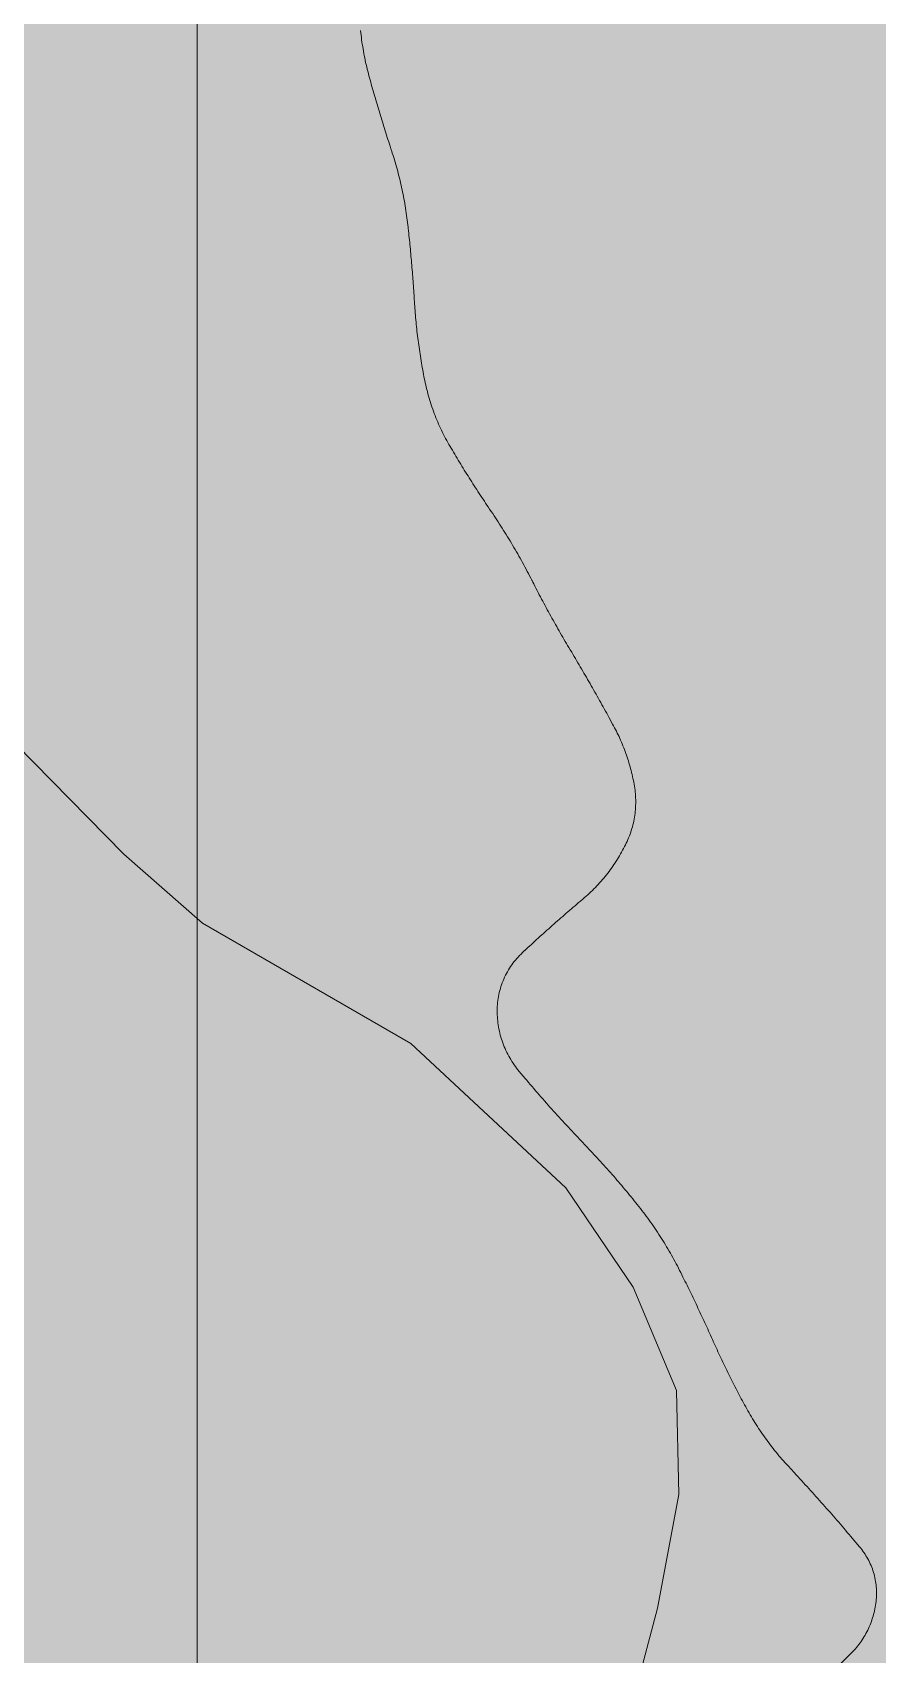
# Model space of a CAD drawing. Header units: metres. Extents: x 68582 to 69192, y 19191 to 19633.
# Drawn here: x 68632.4 to 68672.6, y 19369.8 to 19446.8 of the extents above; entities that cross this region are included whole.
import ezdxf

# ---------------------------------------------------------------- set-up
doc = ezdxf.new("R2010")
doc.units = ezdxf.units.M
doc.layers.get('0').update_dxf_attribs({"lineweight": 15})
doc.layers.add('Kasvillisuus', color=7, linetype='Continuous', lineweight=5)
doc.layers.add('None', color=7, linetype='Continuous', lineweight=5)

msp = doc.modelspace()

# ---------------------------------------------------------------- hatches: boundary and pattern name
at = {"true_color": 0xd1f0d1, "transparency": 33554687}
msp.add_hatch(color=254, dxfattribs=at).paths.add_polyline_path([(68588.122, 19191.443), (69192.296, 19191.443), (69192.296, 19628.232), (68588.122, 19628.232)], flags=0)
at = {"layer": 'None', "linetype": 'Continuous', "lineweight": 0, "true_color": 0xffffff, "transparency": 33554687}
msp.add_hatch(color=7, dxfattribs=at).paths.add_polyline_path([(68683.178, 19389.013), (68673.369, 19409.997), (68669.336, 19422.068), (68667.002, 19433.338), (68666.375, 19444.204), (68667.27, 19455.109), (68670.275, 19467.023), (68671.4, 19471.5), (68673.82, 19470.44), (68672.18, 19466.4), (68669.25, 19454.78), (68668.38, 19444.18), (68668.99, 19433.6), (68671.27, 19422.59), (68675.23, 19410.74), (68684.99, 19389.86)], flags=0)

# ---------------------------------------------------------------- linework, layer by layer
at = {"layer": 'Kasvillisuus'}
msp.add_lwpolyline([(68640.232, 19207.927), (69167.579, 19207.927), (69167.579, 19603.634), (68640.232, 19603.634)], close=True, dxfattribs=at)
at = {"layer": 'None', "color": 7, "linetype": 'Continuous', "lineweight": 5, "transparency": 33554687}
for points in [[(68621.8, 19502.658), (68619.32, 19498.244), (68617.925, 19490.169), (68615.246, 19481.924), (68611.574, 19469.939), (68609.894, 19458.541), (68609.894, 19453.442), (68612.304, 19438.101), (68613.915, 19435.4), (68616.863, 19430.295), (68622.23, 19422.58), (68636.763, 19407.8), (68640.486, 19404.531), (68650.39, 19398.81), (68657.744, 19391.966), (68660.95, 19387.24), (68663.008, 19382.331), (68663.105, 19377.4), (68662.106, 19372), (68659.926, 19363.8)], [(68648, 19446.901), (68648.011, 19446.792), (68648.023, 19446.684), (68648.036, 19446.575), (68648.05, 19446.467), (68648.065, 19446.359), (68648.081, 19446.251), (68648.098, 19446.144), (68648.115, 19446.036), (68648.134, 19445.928), (68648.153, 19445.821), (68648.173, 19445.714), (68648.194, 19445.607), (68648.216, 19445.5), (68648.239, 19445.393), (68648.263, 19445.287), (68648.288, 19445.18), (68648.313, 19445.074), (68648.34, 19444.969), (68648.367, 19444.863), (68648.395, 19444.758), (68648.425, 19444.65), (68648.449, 19444.562), (68648.479, 19444.457), (68648.509, 19444.351), (68648.539, 19444.246), (68648.569, 19444.14), (68648.6, 19444.034), (68648.63, 19443.929), (68648.661, 19443.823), (68648.692, 19443.718), (68648.722, 19443.614), (68648.753, 19443.509), (68648.784, 19443.403), (68648.816, 19443.298), (68648.847, 19443.193), (68648.879, 19443.088), (68648.91, 19442.983), (68648.942, 19442.877), (68648.974, 19442.772), (68649.006, 19442.667), (68649.038, 19442.562), (68649.07, 19442.457), (68649.102, 19442.354), (68649.135, 19442.249), (68649.168, 19442.144), (68649.2, 19442.039), (68649.233, 19441.934), (68649.266, 19441.83), (68649.3, 19441.725), (68649.333, 19441.62), (68649.366, 19441.516), (68649.4, 19441.411), (68649.44, 19441.289), (68649.48, 19441.165), (68649.505, 19441.088), (68649.54, 19440.978), (68649.574, 19440.87), (68649.607, 19440.763), (68649.639, 19440.655), (68649.67, 19440.547), (68649.701, 19440.439), (68649.731, 19440.33), (68649.76, 19440.222), (68649.789, 19440.113), (68649.817, 19440.004), (68649.844, 19439.895), (68649.871, 19439.786), (68649.897, 19439.676), (68649.922, 19439.567), (68649.947, 19439.457), (68649.97, 19439.347), (68649.994, 19439.237), (68650.016, 19439.127), (68650.038, 19439.017), (68650.059, 19438.906), (68650.079, 19438.795), (68650.099, 19438.685), (68650.117, 19438.574), (68650.136, 19438.463), (68650.153, 19438.352), (68650.17, 19438.24), (68650.186, 19438.129), (68650.201, 19438.018), (68650.216, 19437.906), (68650.23, 19437.794), (68650.243, 19437.683), (68650.255, 19437.575), (68650.261, 19437.518), (68650.275, 19437.394), (68650.286, 19437.284), (68650.297, 19437.176), (68650.309, 19437.067), (68650.32, 19436.958), (68650.331, 19436.85), (68650.341, 19436.741), (68650.352, 19436.633), (68650.362, 19436.523), (68650.372, 19436.415), (68650.383, 19436.306), (68650.392, 19436.198), (68650.402, 19436.088), (68650.412, 19435.979), (68650.421, 19435.871), (68650.43, 19435.761), (68650.439, 19435.653), (68650.448, 19435.544), (68650.457, 19435.435), (68650.466, 19435.326), (68650.474, 19435.218), (68650.482, 19435.108), (68650.49, 19435), (68650.498, 19434.89), (68650.506, 19434.781), (68650.514, 19434.673), (68650.521, 19434.563), (68650.528, 19434.455), (68650.536, 19434.345), (68650.543, 19434.237), (68650.549, 19434.127), (68650.555, 19434.035), (68650.561, 19433.932), (68650.568, 19433.824), (68650.576, 19433.715), (68650.584, 19433.606), (68650.593, 19433.497), (68650.602, 19433.388), (68650.611, 19433.28), (68650.621, 19433.171), (68650.631, 19433.062), (68650.642, 19432.954), (68650.653, 19432.845), (68650.665, 19432.737), (68650.677, 19432.628), (68650.69, 19432.52), (68650.702, 19432.412), (68650.716, 19432.303), (68650.73, 19432.195), (68650.744, 19432.087), (68650.759, 19431.979), (68650.774, 19431.871), (68650.79, 19431.763), (68650.806, 19431.655), (68650.822, 19431.547), (68650.839, 19431.439), (68650.856, 19431.332), (68650.874, 19431.224), (68650.893, 19431.116), (68650.911, 19431.009), (68650.93, 19430.901), (68650.95, 19430.794), (68650.97, 19430.687), (68650.992, 19430.574), (68651.01, 19430.48), (68651.026, 19430.395), (68651.047, 19430.291), (68651.069, 19430.184), (68651.093, 19430.078), (68651.117, 19429.972), (68651.143, 19429.866), (68651.17, 19429.761), (68651.198, 19429.656), (68651.227, 19429.551), (68651.257, 19429.446), (68651.288, 19429.342), (68651.321, 19429.238), (68651.354, 19429.135), (68651.389, 19429.032), (68651.425, 19428.929), (68651.461, 19428.827), (68651.499, 19428.725), (68651.538, 19428.623), (68651.578, 19428.522), (68651.619, 19428.421), (68651.661, 19428.321), (68651.705, 19428.221), (68651.749, 19428.122), (68651.794, 19428.023), (68651.841, 19427.925), (68651.888, 19427.827), (68651.937, 19427.729), (68651.986, 19427.633), (68652.037, 19427.536), (68652.088, 19427.44), (68652.141, 19427.345), (68652.194, 19427.251), (68652.25, 19427.155), (68652.3, 19427.068), (68652.356, 19426.974), (68652.412, 19426.879), (68652.469, 19426.785), (68652.525, 19426.691), (68652.582, 19426.597), (68652.638, 19426.503), (68652.695, 19426.409), (68652.752, 19426.316), (68652.81, 19426.222), (68652.868, 19426.129), (68652.925, 19426.035), (68652.983, 19425.942), (68653.042, 19425.849), (68653.1, 19425.756), (68653.159, 19425.663), (68653.217, 19425.57), (68653.276, 19425.477), (68653.335, 19425.385), (68653.394, 19425.293), (68653.454, 19425.2), (68653.514, 19425.108), (68653.573, 19425.016), (68653.633, 19424.924), (68653.694, 19424.832), (68653.754, 19424.741), (68653.815, 19424.649), (68653.876, 19424.558), (68653.937, 19424.466), (68653.998, 19424.375), (68654.059, 19424.284), (68654.126, 19424.186), (68654.205, 19424.07), (68654.274, 19423.968), (68654.34, 19423.869), (68654.406, 19423.771), (68654.471, 19423.672), (68654.535, 19423.573), (68654.6, 19423.473), (68654.664, 19423.374), (68654.727, 19423.274), (68654.79, 19423.174), (68654.853, 19423.073), (68654.916, 19422.973), (68654.978, 19422.872), (68655.039, 19422.77), (68655.1, 19422.669), (68655.161, 19422.567), (68655.221, 19422.466), (68655.281, 19422.363), (68655.341, 19422.261), (68655.4, 19422.158), (68655.459, 19422.056), (68655.518, 19421.953), (68655.576, 19421.849), (68655.633, 19421.746), (68655.69, 19421.642), (68655.747, 19421.538), (68655.803, 19421.434), (68655.859, 19421.33), (68655.915, 19421.225), (68655.97, 19421.12), (68656.025, 19421.015), (68656.079, 19420.91), (68656.13, 19420.809), (68656.14, 19420.79), (68656.175, 19420.721), (68656.222, 19420.627), (68656.275, 19420.525), (68656.327, 19420.423), (68656.381, 19420.32), (68656.434, 19420.218), (68656.487, 19420.116), (68656.541, 19420.014), (68656.594, 19419.912), (68656.648, 19419.811), (68656.703, 19419.71), (68656.757, 19419.608), (68656.812, 19419.507), (68656.866, 19419.406), (68656.921, 19419.305), (68656.977, 19419.204), (68657.032, 19419.104), (68657.088, 19419.003), (68657.144, 19418.902), (68657.2, 19418.802), (68657.256, 19418.702), (68657.313, 19418.602), (68657.37, 19418.502), (68657.427, 19418.401), (68657.484, 19418.301), (68657.542, 19418.202), (68657.599, 19418.102), (68657.657, 19418.003), (68657.715, 19417.904), (68657.773, 19417.805), (68657.832, 19417.706), (68657.891, 19417.607), (68657.955, 19417.5), (68658.024, 19417.387), (68658.083, 19417.288), (68658.141, 19417.189), (68658.2, 19417.09), (68658.259, 19416.991), (68658.317, 19416.891), (68658.375, 19416.793), (68658.433, 19416.694), (68658.492, 19416.594), (68658.55, 19416.495), (68658.608, 19416.395), (68658.666, 19416.295), (68658.723, 19416.196), (68658.78, 19416.097), (68658.838, 19415.997), (68658.895, 19415.897), (68658.952, 19415.797), (68659.01, 19415.697), (68659.067, 19415.597), (68659.124, 19415.497), (68659.18, 19415.398), (68659.236, 19415.297), (68659.293, 19415.197), (68659.35, 19415.097), (68659.406, 19414.996), (68659.462, 19414.895), (68659.518, 19414.795), (68659.574, 19414.695), (68659.63, 19414.595), (68659.686, 19414.494), (68659.741, 19414.393), (68659.787, 19414.307), (68659.805, 19414.275), (68659.97, 19413.975), (68660.016, 19413.891), (68660.061, 19413.806), (68660.104, 19413.722), (68660.147, 19413.637), (68660.189, 19413.552), (68660.231, 19413.466), (68660.271, 19413.38), (68660.31, 19413.293), (68660.349, 19413.206), (68660.387, 19413.119), (68660.424, 19413.031), (68660.46, 19412.943), (68660.495, 19412.854), (68660.529, 19412.765), (68660.562, 19412.676), (68660.595, 19412.587), (68660.626, 19412.497), (68660.657, 19412.407), (68660.687, 19412.317), (68660.716, 19412.226), (68660.744, 19412.135), (68660.771, 19412.044), (68660.797, 19411.952), (68660.822, 19411.86), (68660.846, 19411.768), (68660.87, 19411.676), (68660.892, 19411.583), (68660.914, 19411.491), (68660.934, 19411.398), (68660.954, 19411.305), (68660.973, 19411.211), (68660.99, 19411.12), (68661.006, 19411.028), (68661.02, 19410.936), (68661.032, 19410.845), (68661.043, 19410.753), (68661.051, 19410.66), (68661.058, 19410.568), (68661.062, 19410.476), (68661.065, 19410.383), (68661.066, 19410.293), (68661.065, 19410.2), (68661.062, 19410.108), (68661.057, 19410.015), (68661.051, 19409.923), (68661.042, 19409.831), (68661.032, 19409.739), (68661.019, 19409.647), (68661.005, 19409.556), (68660.989, 19409.465), (68660.971, 19409.374), (68660.952, 19409.283), (68660.93, 19409.193), (68660.907, 19409.104), (68660.881, 19409.015), (68660.854, 19408.926), (68660.825, 19408.838), (68660.795, 19408.751), (68660.762, 19408.664), (68660.728, 19408.578), (68660.692, 19408.493), (68660.655, 19408.408), (68660.615, 19408.325), (68660.574, 19408.241), (68660.535, 19408.165), (68660.49, 19408.077), (68660.443, 19407.989), (68660.395, 19407.901), (68660.346, 19407.814), (68660.295, 19407.728), (68660.244, 19407.642), (68660.192, 19407.557), (68660.138, 19407.472), (68660.084, 19407.389), (68660.028, 19407.305), (68659.972, 19407.223), (68659.914, 19407.141), (68659.855, 19407.06), (68659.796, 19406.98), (68659.735, 19406.9), (68659.674, 19406.822), (68659.611, 19406.743), (68659.548, 19406.666), (68659.483, 19406.59), (68659.418, 19406.514), (68659.351, 19406.439), (68659.284, 19406.365), (68659.216, 19406.292), (68659.147, 19406.22), (68659.077, 19406.149), (68659.006, 19406.078), (68658.934, 19406.008), (68658.861, 19405.94), (68658.788, 19405.872), (68658.713, 19405.805), (68658.638, 19405.739), (68658.562, 19405.674), (68658.445, 19405.575), (68658.353, 19405.498), (68658.269, 19405.427), (68658.185, 19405.355), (68658.1, 19405.282), (68658.016, 19405.211), (68657.932, 19405.138), (68657.848, 19405.066), (68657.765, 19404.994), (68657.68, 19404.921), (68657.597, 19404.848), (68657.513, 19404.775), (68657.43, 19404.703), (68657.346, 19404.629), (68657.263, 19404.556), (68657.18, 19404.482), (68657.098, 19404.409), (68657.014, 19404.335), (68656.931, 19404.261), (68656.849, 19404.188), (68656.767, 19404.114), (68656.684, 19404.04), (68656.601, 19403.965), (68656.519, 19403.891), (68656.438, 19403.816), (68656.356, 19403.742), (68656.273, 19403.667), (68656.192, 19403.592), (68656.11, 19403.517), (68656.029, 19403.442), (68655.947, 19403.366), (68655.866, 19403.291), (68655.791, 19403.221), (68655.79, 19403.22), (68655.687, 19403.124), (68655.617, 19403.057), (68655.549, 19402.989), (68655.482, 19402.918), (68655.418, 19402.847), (68655.355, 19402.773), (68655.295, 19402.698), (68655.236, 19402.622), (68655.179, 19402.544), (68655.124, 19402.465), (68655.072, 19402.384), (68655.021, 19402.302), (68654.973, 19402.218), (68654.926, 19402.134), (68654.882, 19402.048), (68654.84, 19401.961), (68654.8, 19401.873), (68654.763, 19401.785), (68654.728, 19401.695), (68654.695, 19401.604), (68654.664, 19401.513), (68654.636, 19401.42), (68654.61, 19401.328), (68654.587, 19401.234), (68654.566, 19401.14), (68654.547, 19401.045), (68654.531, 19400.95), (68654.517, 19400.855), (68654.506, 19400.759), (68654.497, 19400.663), (68654.49, 19400.567), (68654.486, 19400.47), (68654.485, 19400.375), (68654.486, 19400.278), (68654.489, 19400.18), (68654.494, 19400.082), (68654.501, 19399.985), (68654.51, 19399.887), (68654.522, 19399.79), (68654.535, 19399.693), (68654.551, 19399.596), (68654.569, 19399.5), (68654.589, 19399.404), (68654.611, 19399.308), (68654.635, 19399.214), (68654.661, 19399.119), (68654.69, 19399.025), (68654.72, 19398.932), (68654.753, 19398.84), (68654.787, 19398.748), (68654.823, 19398.657), (68654.862, 19398.567), (68654.902, 19398.478), (68654.945, 19398.39), (68654.989, 19398.302), (68655.035, 19398.216), (68655.083, 19398.13), (68655.133, 19398.046), (68655.185, 19397.963), (68655.238, 19397.881), (68655.294, 19397.8), (68655.351, 19397.721), (68655.41, 19397.642), (68655.47, 19397.566), (68655.533, 19397.489), (68655.815, 19397.155), (68655.891, 19397.063), (68655.975, 19396.964), (68656.059, 19396.866), (68656.143, 19396.767), (68656.227, 19396.669), (68656.312, 19396.571), (68656.396, 19396.473), (68656.481, 19396.375), (68656.566, 19396.278), (68656.652, 19396.18), (68656.737, 19396.083), (68656.823, 19395.986), (68656.908, 19395.889), (68656.994, 19395.792), (68657.081, 19395.696), (68657.168, 19395.599), (68657.254, 19395.502), (68657.341, 19395.406), (68657.428, 19395.31), (68657.515, 19395.215), (68657.602, 19395.119), (68657.69, 19395.024), (68657.778, 19394.928), (68657.866, 19394.833), (68657.954, 19394.739), (68658.042, 19394.644), (68658.13, 19394.549), (68658.219, 19394.455), (68658.308, 19394.361), (68658.397, 19394.267), (68658.486, 19394.173), (68658.583, 19394.073), (68658.6, 19394.055), (68658.758, 19393.89), (68658.842, 19393.802), (68658.923, 19393.717), (68659.003, 19393.632), (68659.083, 19393.547), (68659.162, 19393.462), (68659.241, 19393.376), (68659.321, 19393.29), (68659.399, 19393.204), (68659.478, 19393.118), (68659.556, 19393.031), (68659.634, 19392.945), (68659.712, 19392.858), (68659.79, 19392.77), (68659.867, 19392.683), (68659.944, 19392.595), (68660.021, 19392.507), (68660.098, 19392.419), (68660.174, 19392.33), (68660.25, 19392.242), (68660.326, 19392.153), (68660.401, 19392.064), (68660.476, 19391.975), (68660.551, 19391.885), (68660.626, 19391.796), (68660.7, 19391.706), (68660.774, 19391.616), (68660.848, 19391.525), (68660.922, 19391.435), (68660.995, 19391.344), (68661.068, 19391.253), (68661.141, 19391.162), (68661.21, 19391.075), (68661.212, 19391.072), (68661.286, 19390.979), (68661.357, 19390.887), (68661.428, 19390.795), (68661.498, 19390.702), (68661.567, 19390.609), (68661.636, 19390.515), (68661.704, 19390.421), (68661.771, 19390.327), (68661.838, 19390.232), (68661.905, 19390.137), (68661.97, 19390.041), (68662.035, 19389.945), (68662.1, 19389.848), (68662.164, 19389.751), (68662.227, 19389.653), (68662.29, 19389.555), (68662.351, 19389.457), (68662.413, 19389.358), (68662.473, 19389.259), (68662.533, 19389.16), (68662.593, 19389.06), (68662.651, 19388.96), (68662.709, 19388.859), (68662.767, 19388.758), (68662.823, 19388.657), (68662.879, 19388.555), (68662.935, 19388.453), (68662.989, 19388.35), (68663.043, 19388.248), (68663.097, 19388.144), (68663.15, 19388.041), (68663.2, 19387.94), (68663.252, 19387.835), (68663.309, 19387.723), (68663.357, 19387.626), (68663.405, 19387.527), (68663.454, 19387.429), (68663.501, 19387.331), (68663.55, 19387.233), (68663.597, 19387.135), (68663.645, 19387.036), (68663.692, 19386.939), (68663.74, 19386.84), (68663.787, 19386.741), (68663.834, 19386.643), (68663.882, 19386.544), (68663.928, 19386.446), (68663.975, 19386.347), (68664.022, 19386.249), (68664.068, 19386.149), (68664.115, 19386.05), (68664.161, 19385.952), (68664.208, 19385.852), (68664.253, 19385.754), (68664.3, 19385.654), (68664.345, 19385.556), (68664.391, 19385.456), (68664.437, 19385.356), (68664.482, 19385.258), (68664.528, 19385.158), (68664.572, 19385.059), (68664.618, 19384.959), (68664.662, 19384.86), (68664.708, 19384.76), (68664.745, 19384.675), (68664.75, 19384.664), (68664.79, 19384.573), (68664.835, 19384.474), (68664.88, 19384.375), (68664.925, 19384.277), (68664.971, 19384.178), (68665.016, 19384.08), (68665.062, 19383.982), (68665.108, 19383.883), (68665.154, 19383.786), (68665.201, 19383.688), (68665.248, 19383.59), (68665.295, 19383.492), (68665.342, 19383.395), (68665.39, 19383.297), (68665.438, 19383.199), (68665.486, 19383.102), (68665.534, 19383.005), (68665.582, 19382.908), (68665.631, 19382.811), (68665.68, 19382.714), (68665.729, 19382.618), (68665.779, 19382.521), (68665.828, 19382.424), (68665.878, 19382.328), (68665.928, 19382.232), (68665.979, 19382.136), (68666.029, 19382.04), (68666.08, 19381.944), (68666.131, 19381.848), (68666.182, 19381.753), (68666.234, 19381.657), (68666.29, 19381.555), (68666.341, 19381.462), (68666.393, 19381.368), (68666.447, 19381.274), (68666.501, 19381.181), (68666.556, 19381.088), (68666.611, 19380.995), (68666.668, 19380.903), (68666.725, 19380.811), (68666.782, 19380.72), (68666.841, 19380.629), (68666.9, 19380.539), (68666.96, 19380.449), (68667.02, 19380.36), (68667.081, 19380.271), (68667.143, 19380.182), (68667.206, 19380.094), (68667.269, 19380.007), (68667.333, 19379.92), (68667.398, 19379.833), (68667.463, 19379.747), (68667.529, 19379.662), (68667.596, 19379.577), (68667.663, 19379.492), (68667.731, 19379.408), (68667.799, 19379.325), (68667.869, 19379.242), (68667.938, 19379.16), (68668.009, 19379.078), (68668.08, 19378.997), (68668.152, 19378.916), (68668.224, 19378.836), (68668.298, 19378.755), (68668.585, 19378.445), (68668.685, 19378.337), (68668.778, 19378.237), (68668.864, 19378.144), (68668.949, 19378.051), (68669.034, 19377.958), (68669.119, 19377.865), (68669.203, 19377.773), (68669.287, 19377.68), (68669.372, 19377.587), (68669.456, 19377.493), (68669.54, 19377.4), (68669.625, 19377.306), (68669.709, 19377.212), (68669.792, 19377.119), (68669.875, 19377.025), (68669.959, 19376.931), (68670.042, 19376.837), (68670.126, 19376.742), (68670.209, 19376.648), (68670.292, 19376.553), (68670.374, 19376.46), (68670.457, 19376.365), (68670.54, 19376.27), (68670.622, 19376.175), (68670.705, 19376.08), (68670.787, 19375.984), (68670.869, 19375.889), (68670.951, 19375.795), (68671.033, 19375.699), (68671.114, 19375.603), (68671.196, 19375.507), (68671.278, 19375.411), (68671.35, 19375.325), (68671.694, 19374.919), (68671.749, 19374.851), (68671.803, 19374.783), (68671.855, 19374.713), (68671.905, 19374.641), (68671.954, 19374.569), (68672, 19374.495), (68672.045, 19374.42), (68672.088, 19374.344), (68672.128, 19374.266), (68672.167, 19374.188), (68672.204, 19374.109), (68672.239, 19374.029), (68672.271, 19373.948), (68672.302, 19373.866), (68672.33, 19373.784), (68672.356, 19373.7), (68672.381, 19373.617), (68672.403, 19373.532), (68672.423, 19373.447), (68672.44, 19373.362), (68672.456, 19373.276), (68672.469, 19373.19), (68672.48, 19373.103), (68672.489, 19373.016), (68672.496, 19372.929), (68672.5, 19372.842), (68672.502, 19372.755), (68672.502, 19372.669), (68672.5, 19372.582), (68672.496, 19372.495), (68672.489, 19372.408), (68672.48, 19372.32), (68672.469, 19372.233), (68672.456, 19372.145), (68672.441, 19372.057), (68672.424, 19371.97), (68672.406, 19371.883), (68672.385, 19371.796), (68672.363, 19371.71), (68672.339, 19371.625), (68672.313, 19371.54), (68672.285, 19371.455), (68672.256, 19371.372), (68672.224, 19371.288), (68672.191, 19371.206), (68672.156, 19371.124), (68672.12, 19371.043), (68672.082, 19370.963), (68672.042, 19370.883), (68672, 19370.805), (68671.957, 19370.727), (68671.912, 19370.651), (68671.865, 19370.575), (68671.817, 19370.5), (68671.767, 19370.427), (68671.716, 19370.354), (68671.663, 19370.283), (68671.608, 19370.212), (68671.552, 19370.143), (68671.495, 19370.075), (68671.436, 19370.009), (68671.376, 19369.943), (68671.315, 19369.879), (68671.251, 19369.816), (68670.815, 19369.39)]]:
    msp.add_lwpolyline(points, dxfattribs=at)

doc.saveas('drawing.dxf')
